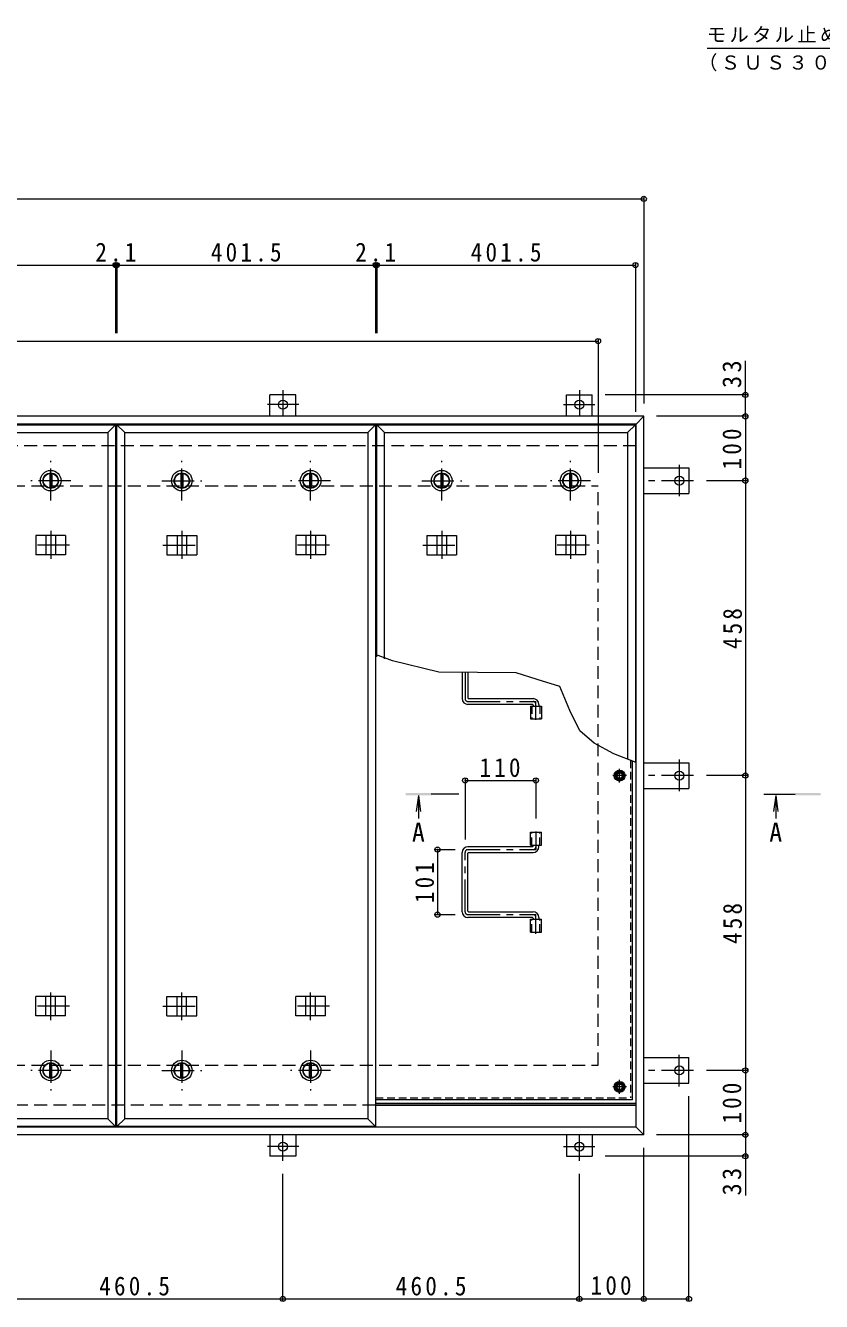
# Model space of a CAD drawing. Units: millimetres at full size, sheet at 1:10. Extents: x -2660 to 2752, y -1962 to 1834.
# Drawn here: x -1244 to -8, y -283 to 1698 of the extents above; entities that cross this region are included whole.
import ezdxf
from ezdxf.enums import TextEntityAlignment as Align

# ---------------------------------------------------------------- set-up
doc = ezdxf.new("R2010")
doc.units = ezdxf.units.MM
doc.header["$LTSCALE"] = 10
doc.header["$PDMODE"] = 32
doc.header["$PDSIZE"] = 8
for name, pattern in [('CHAIN1', [8, 5, -1, 1, -1]), ('DASHED1', [1.8, 1.2, -0.6]), ('DASHED2', [3, 2, -1])]:
    doc.linetypes.add(name, pattern=pattern)
for name, color, linetype, lineweight in [('0-1_躯体', 2, 'Continuous', 9), ('0-2_仕上', 3, 'Continuous', 9), ('0-3_建具', 4, 'Continuous', 9), ('0-5_寸法', 7, 'Continuous', 9), ('0-6_ハッチ', 6, 'Continuous', 9), ('0-7', 5, 'Continuous', 5), ('0-A', 3, 'CHAIN1', 9), ('0-B', 2, 'Continuous', 9), ('0-C', 2, 'Continuous', 9), ('0-E', 3, 'Continuous', 9), ('0-F', 7, 'Continuous', 9), ('D-5', 7, 'Continuous', 9)]:
    doc.layers.add(name, color=color, linetype=linetype, lineweight=lineweight)
doc.styles.add('ＭＳ ゴシック', font='')
doc.styles.get('ＭＳ ゴシック').set_extended_font_data('MS Gothic')

msp = doc.modelspace()

# ---------------------------------------------------------------- linework, layer by layer
at = {"layer": '0-1_躯体', "linetype": 'DASHED2'}
for p, q in [((-295.89, 1045.44), (-2313.89, 1045.44)), ((-2254.89, 983.44), (-354.89, 983.44)), ((-354.89, 83.44), (-354.89, 983.44)), ((-2254.89, 83.44), (-354.89, 83.44)), ((-700.52, 21.44), (-2313.89, 21.44))]:
    msp.add_line(p, q, dxfattribs=at)
at = {"layer": '0-1_躯体', "linetype": 'CHAIN1'}
for p, q in [((-1204.89, 960.44), (-1204.89, 1022.44)), ((-801.27, 960.44), (-801.27, 1022.44)), ((-397.64, 960.44), (-397.64, 1022.44)), ((-1173.89, 991.44), (-1235.89, 991.44)), ((-770.27, 991.44), (-832.27, 991.44)), ((-366.64, 991.44), (-428.64, 991.44))]:
    msp.add_line(p, q, dxfattribs=at)
at = {"layer": '0-1_躯体'}
for p, q in [((-1206.39, 1002.84), (-1206.39, 980.04)), ((-1203.39, 1002.84), (-1203.39, 980.04)), ((-802.77, 1002.84), (-802.77, 980.04)), ((-799.77, 1002.84), (-799.77, 980.04)), ((-399.14, 1002.84), (-399.14, 980.04)), ((-396.14, 1002.84), (-396.14, 980.04)), ((-295.89, 21.44), (-700.52, 21.44))]:
    msp.add_line(p, q, dxfattribs=at)
for centre, radius in [((-1204.89, 991.44), 16), ((-1204.89, 991.44), 12), ((-1204.89, 991.44), 11.5), ((-801.27, 991.44), 16), ((-801.27, 991.44), 12), ((-801.27, 991.44), 11.5), ((-397.64, 991.44), 16), ((-397.64, 991.44), 12), ((-397.64, 991.44), 11.5)]:
    msp.add_circle(centre, radius, dxfattribs=at)
at = {"layer": '0-2_仕上'}
for p, q in [((-1505.64, 1078.44), (-1104.14, 1078.44)), ((-1116.14, 1066.44), (-1104.14, 1078.44)), ((-1104.14, 1078.44), (-1104.14, -11.56)), ((-1102.02, 1078.44), (-1090.02, 1066.44)), ((-1102.02, 1078.44), (-700.52, 1078.44)), ((-1102.02, -11.56), (-1102.02, 1078.44)), ((-712.52, 1066.44), (-700.52, 1078.44)), ((-700.52, 1078.44), (-700.52, -11.56)), ((-698.39, 1078.44), (-686.39, 1066.44)), ((-698.39, 1078.44), (-296.89, 1078.44)), ((-698.39, 717.66), (-698.39, 1078.44)), ((-308.89, 1066.44), (-296.89, 1078.44)), ((-296.89, 1078.44), (-296.89, 554.21)), ((-1493.64, 1066.44), (-1116.14, 1066.44)), ((-1116.14, 1066.44), (-1116.14, 0.44)), ((-1090.02, 1066.44), (-712.52, 1066.44)), ((-1090.02, 0.44), (-1090.02, 1066.44)), ((-712.52, 1066.44), (-712.52, 0.44)), ((-686.39, 1066.44), (-308.89, 1066.44)), ((-686.39, 714.71), (-686.39, 1066.44)), ((-308.89, 1066.44), (-308.89, 558.86)), ((-460.04, 641.44), (-460.04, 621.44)), ((-460.04, 641.44), (-442.74, 641.44)), ((-442.74, 641.44), (-442.74, 621.44)), ((-460.04, 621.44), (-442.74, 621.44)), ((-460.04, 425.44), (-460.04, 445.44)), ((-460.04, 445.44), (-442.74, 445.44)), ((-442.74, 425.44), (-442.74, 445.44)), ((-460.04, 425.44), (-442.74, 425.44)), ((-460.04, 290.44), (-460.04, 310.44)), ((-460.04, 310.44), (-442.74, 310.44)), ((-442.74, 290.44), (-442.74, 310.44)), ((-460.04, 290.44), (-442.74, 290.44)), ((-1102.02, -11.56), (-1090.02, 0.44)), ((-1104.14, -11.56), (-1505.64, -11.56)), ((-700.52, -11.56), (-1102.02, -11.56))]:
    msp.add_line(p, q, dxfattribs=at)
at = {"layer": '0-2_仕上', "linetype": 'DASHED1'}
for p, q in [((-457.74, 641.44), (-457.74, 621.44)), ((-445.04, 641.44), (-445.04, 621.44)), ((-457.74, 425.44), (-457.74, 445.44)), ((-445.04, 425.44), (-445.04, 445.44)), ((-457.74, 290.44), (-457.74, 310.44)), ((-445.04, 290.44), (-445.04, 310.44))]:
    msp.add_line(p, q, dxfattribs=at)
at = {"layer": '0-2_仕上', "color": 4}
for p, q in [((-633.89, 502.6), (-637.16, 477.82)), ((-633.89, 502.6), (-633.89, 467)), ((-633.89, 502.6), (-630.63, 477.82)), ((-78.95, 502.6), (-82.21, 477.82)), ((-78.95, 502.6), (-75.68, 477.82)), ((-78.95, 502.6), (-78.95, 467))]:
    msp.add_line(p, q, dxfattribs=at)
at = {"layer": '0-2_仕上', "color": 4, "linetype": 'CHAIN1'}
for p, q in [((-570.89, 504.6), (-613.89, 504.6)), ((-97.58, 504.6), (-48.95, 504.6))]:
    msp.add_line(p, q, dxfattribs=at)
at = {"layer": '0-2_仕上'}
for points in [[(-1104.14, -11.56), (-1116.14, 0.44), (-1493.64, 0.44)], [(-700.52, -11.56), (-712.52, 0.44), (-1090.02, 0.44)]]:
    msp.add_lwpolyline(points, dxfattribs=at)
at = {"layer": '0-2_仕上', "color": 4}
for points in [[(-653.89, 502.6), (-653.89, 506.6), (-613.89, 502.6), (-613.89, 506.6)], [(-48.95, 502.6), (-48.95, 506.6), (-8.95, 502.6), (-8.95, 506.6)]]:
    msp.add_solid(points, dxfattribs=at)
at = {"layer": '0-3_建具', "color": 2}
for p, q in [((-283.89, 1091.44), (-2325.89, 1091.44)), ((-283.89, 1091.44), (-295.89, 1079.44)), ((-283.89, -24.56), (-283.89, 1091.44)), ((-295.89, 1079.44), (-2313.89, 1079.44)), ((-295.89, -12.56), (-295.89, 1079.44)), ((-295.89, 21.44), (-700.52, 21.44)), ((-295.89, -12.56), (-2313.89, -12.56)), ((-283.89, -24.56), (-295.89, -12.56)), ((-283.89, -24.56), (-2325.89, -24.56))]:
    msp.add_line(p, q, dxfattribs=at)
at = {"layer": '0-3_建具', "linetype": 'CHAIN1'}
for p, q in [((-1204.89, 913.56), (-1204.89, 870.32)), ((-1001.27, 913.56), (-1001.27, 870.32)), ((-801.27, 913.56), (-801.27, 870.32)), ((-597.64, 913.56), (-597.64, 870.32)), ((-397.64, 913.56), (-397.64, 870.32)), ((-1175.48, 891.44), (-1234.3, 891.44)), ((-1030.68, 891.44), (-971.86, 891.44)), ((-771.86, 891.44), (-830.68, 891.44)), ((-627.05, 891.44), (-568.23, 891.44)), ((-368.23, 891.44), (-427.05, 891.44)), ((-1204.89, 153.32), (-1204.89, 196.56)), ((-1001.27, 153.32), (-1001.27, 196.56)), ((-801.27, 153.32), (-801.27, 196.56)), ((-1175.48, 175.44), (-1234.3, 175.44)), ((-1030.68, 175.44), (-971.86, 175.44)), ((-771.86, 175.44), (-830.68, 175.44))]:
    msp.add_line(p, q, dxfattribs=at)
at = {"layer": '0-3_建具'}
for p, q in [((-1181.81, 906.44), (-1227.98, 906.44)), ((-1227.98, 906.44), (-1227.98, 876.44)), ((-1212.39, 906.44), (-1212.39, 876.44)), ((-1197.39, 906.44), (-1197.39, 876.44)), ((-1181.81, 906.44), (-1181.81, 876.44)), ((-1024.36, 906.44), (-1024.36, 876.44)), ((-1024.36, 906.44), (-978.18, 906.44)), ((-1008.77, 906.44), (-1008.77, 876.44)), ((-993.77, 906.44), (-993.77, 876.44)), ((-978.18, 906.44), (-978.18, 876.44)), ((-778.18, 906.44), (-824.36, 906.44)), ((-824.36, 906.44), (-824.36, 876.44)), ((-808.77, 906.44), (-808.77, 876.44)), ((-793.77, 906.44), (-793.77, 876.44)), ((-778.18, 906.44), (-778.18, 876.44)), ((-620.73, 906.44), (-620.73, 876.44)), ((-620.73, 906.44), (-574.56, 906.44)), ((-605.14, 906.44), (-605.14, 876.44)), ((-590.14, 906.44), (-590.14, 876.44)), ((-574.56, 906.44), (-574.56, 876.44)), ((-374.56, 906.44), (-420.73, 906.44)), ((-420.73, 906.44), (-420.73, 876.44)), ((-405.14, 906.44), (-405.14, 876.44)), ((-390.14, 906.44), (-390.14, 876.44)), ((-374.56, 906.44), (-374.56, 876.44)), ((-1181.81, 876.44), (-1227.98, 876.44)), ((-1024.36, 876.44), (-978.18, 876.44)), ((-778.18, 876.44), (-824.36, 876.44)), ((-620.73, 876.44), (-574.56, 876.44)), ((-374.56, 876.44), (-420.73, 876.44)), ((-1181.81, 190.44), (-1227.98, 190.44)), ((-1227.98, 160.44), (-1227.98, 190.44)), ((-1212.39, 160.44), (-1212.39, 190.44)), ((-1197.39, 160.44), (-1197.39, 190.44)), ((-1181.81, 160.44), (-1181.81, 190.44)), ((-1024.36, 160.44), (-1024.36, 190.44)), ((-1024.36, 190.44), (-978.18, 190.44)), ((-1008.77, 160.44), (-1008.77, 190.44)), ((-993.77, 160.44), (-993.77, 190.44)), ((-978.18, 160.44), (-978.18, 190.44)), ((-778.18, 190.44), (-824.36, 190.44)), ((-824.36, 160.44), (-824.36, 190.44)), ((-808.77, 160.44), (-808.77, 190.44)), ((-793.77, 160.44), (-793.77, 190.44)), ((-778.18, 160.44), (-778.18, 190.44)), ((-1181.81, 160.44), (-1227.98, 160.44)), ((-1024.36, 160.44), (-978.18, 160.44)), ((-778.18, 160.44), (-824.36, 160.44))]:
    msp.add_line(p, q, dxfattribs=at)
at = {"layer": '0-5_寸法'}
msp.add_line((-295.89, 553.82), (-330.44, 567.2), dxfattribs=at)
for points in [[(-481.93, 693.26), (-602.08, 693.98), (-674, 711.66), (-700.52, 721.23)], [(-414.41, 671.77), (-449.37, 682.46), (-481.93, 693.26)], [(-330.44, 567.2), (-360.67, 583.62), (-383.24, 602.86), (-398.59, 634.31), (-414.41, 671.77)]]:
    msp.add_lwpolyline(points, dxfattribs=at)
at = {"layer": '0-6_ハッチ'}
for p, q in [((-565.89, 693.76), (-565.89, 652.94)), ((-556.89, 693.71), (-556.89, 653.94)), ((-456.89, 643.94), (-556.89, 643.94)), ((-555.89, 652.94), (-455.89, 652.94)), ((-455.89, 642.94), (-455.89, 641.44)), ((-446.89, 643.94), (-446.89, 641.44)), ((-456.89, 422.94), (-556.89, 422.94)), ((-455.89, 423.94), (-455.89, 425.44)), ((-446.89, 422.94), (-446.89, 425.44)), ((-565.89, 321.94), (-565.89, 413.94)), ((-556.89, 322.94), (-556.89, 412.94)), ((-555.89, 413.94), (-455.89, 413.94)), ((-555.89, 321.94), (-455.89, 321.94)), ((-456.89, 312.94), (-556.89, 312.94)), ((-455.89, 311.94), (-455.89, 310.44)), ((-446.89, 312.94), (-446.89, 310.44)), ((-700.52, 24.44), (-295.89, 24.44)), ((-700.52, 21.44), (-295.89, 21.44))]:
    msp.add_line(p, q, dxfattribs=at)
at = {"layer": '0-6_ハッチ', "linetype": 'CHAIN1'}
for p, q in [((-561.39, 693.74), (-561.39, 652.95)), ((-556.88, 648.44), (-451.39, 648.44)), ((-451.39, 620.06), (-451.39, 648.44)), ((-451.39, 446.82), (-451.39, 418.44)), ((-556.88, 418.44), (-451.39, 418.44)), ((-561.39, 321.95), (-561.39, 413.93)), ((-556.88, 317.44), (-451.39, 317.44)), ((-451.39, 287.55), (-451.39, 317.44))]:
    msp.add_line(p, q, dxfattribs=at)
at = {"layer": '0-6_ハッチ'}
for centre, radius, start, end in [((-556.89, 652.94), 9, 180, 270), ((-555.89, 653.94), 1, 180, 270), ((-456.89, 642.94), 1, 0, 90), ((-455.89, 643.94), 9, 0, 90), ((-556.89, 413.94), 9, 90, 180), ((-456.89, 423.94), 1, 270, 0), ((-455.89, 422.94), 9, 270, 0), ((-555.89, 412.94), 1, 90, 180), ((-556.89, 321.94), 9, 180, 270), ((-555.89, 322.94), 1, 180, 270), ((-455.89, 312.94), 9, 0, 90), ((-456.89, 311.94), 1, 0, 90)]:
    msp.add_arc(centre, radius, start, end, dxfattribs=at)
at = {"layer": '0-6_ハッチ', "linetype": 'CHAIN1'}
for centre, radius, start, end in [((-556.88, 652.95), 4.51, 180, 270), ((-455.89, 643.94), 4.5, 360, 89.70431), ((-556.88, 413.93), 4.51, 90, 180), ((-455.89, 422.94), 4.5, 270.29569, 0), ((-556.88, 321.95), 4.51, 180, 270), ((-455.89, 312.94), 4.5, 0, 89.70431)]:
    msp.add_arc(centre, radius, start, end, dxfattribs=at)
at = {"layer": '0-7'}
for centre, radius in [((-321.39, 533.44), 5), ((-321.39, 533.44), 4.19), ((-321.39, 49.94), 5), ((-321.39, 49.94), 4.19)]:
    msp.add_circle(centre, radius, dxfattribs=at)
at = {"layer": '0-A', "linetype": 'DASHED1'}
for p in [(-304.59, 557.19), (-700.52, 33.14)]:
    msp.add_line(p, (-304.59, 33.14), dxfattribs=at)
at = {"layer": '0-A', "linetype": 'Continuous'}
for q in [(-301.39, 555.95), (-700.52, 29.94)]:
    msp.add_line((-301.39, 29.94), q, dxfattribs=at)
at = {"layer": '0-A'}
for p, q in [((-321.39, 522.76), (-321.39, 544.12)), ((-310.71, 533.44), (-332.07, 533.44)), ((-321.39, 39.26), (-321.39, 60.62)), ((-310.71, 49.94), (-332.07, 49.94))]:
    msp.add_line(p, q, dxfattribs=at)
at = {"layer": '0-B'}
for p, q in [((-328.89, 533.44), (-325.14, 539.94)), ((-325.14, 539.94), (-317.65, 539.94)), ((-313.89, 533.44), (-317.65, 539.94)), ((-328.89, 533.44), (-325.14, 526.94)), ((-325.14, 526.94), (-317.65, 526.94)), ((-313.89, 533.44), (-317.65, 526.94)), ((-328.89, 49.94), (-325.14, 56.44)), ((-328.89, 49.94), (-325.14, 43.44)), ((-325.14, 56.44), (-317.65, 56.44)), ((-325.14, 43.44), (-317.65, 43.44)), ((-313.89, 49.94), (-317.65, 56.44)), ((-313.89, 49.94), (-317.65, 43.44))]:
    msp.add_line(p, q, dxfattribs=at)
for centre, radius in [((-321.39, 533.44), 8.5), ((-321.39, 533.44), 6.5), ((-321.39, 49.94), 8.5), ((-321.39, 49.94), 6.5)]:
    msp.add_circle(centre, radius, dxfattribs=at)
at = {"layer": '0-C', "linetype": 'CHAIN1'}
for p, q in [((-1001.27, 960.44), (-1001.27, 1022.44)), ((-597.64, 960.44), (-597.64, 1022.44)), ((-1032.27, 991.44), (-970.27, 991.44)), ((-628.64, 991.44), (-566.64, 991.44)), ((-1204.89, 106.44), (-1204.89, 44.44)), ((-1001.27, 106.44), (-1001.27, 44.44)), ((-801.27, 106.44), (-801.27, 44.44)), ((-1173.89, 75.44), (-1235.89, 75.44)), ((-1032.27, 75.44), (-970.27, 75.44)), ((-770.27, 75.44), (-832.27, 75.44))]:
    msp.add_line(p, q, dxfattribs=at)
at = {"layer": '0-C'}
for p, q in [((-1002.77, 1002.84), (-1002.77, 980.04)), ((-999.77, 1002.84), (-999.77, 980.04)), ((-599.14, 1002.84), (-599.14, 980.04)), ((-596.14, 1002.84), (-596.14, 980.04)), ((-1206.39, 64.04), (-1206.39, 86.84)), ((-1203.39, 64.04), (-1203.39, 86.84)), ((-1002.77, 64.04), (-1002.77, 86.84)), ((-999.77, 64.04), (-999.77, 86.84)), ((-802.77, 64.04), (-802.77, 86.84)), ((-799.77, 64.04), (-799.77, 86.84))]:
    msp.add_line(p, q, dxfattribs=at)
for centre, radius in [((-1001.27, 991.44), 16), ((-1001.27, 991.44), 12), ((-1001.27, 991.44), 11.5), ((-597.64, 991.44), 16), ((-597.64, 991.44), 12), ((-597.64, 991.44), 11.5), ((-1204.89, 75.44), 16), ((-1204.89, 75.44), 12), ((-1204.89, 75.44), 11.5), ((-1001.27, 75.44), 16), ((-1001.27, 75.44), 12), ((-1001.27, 75.44), 11.5), ((-801.27, 75.44), 16), ((-801.27, 75.44), 12), ((-801.27, 75.44), 11.5)]:
    msp.add_circle(centre, radius, dxfattribs=at)
at = {"layer": '0-E', "linetype": 'CHAIN1'}
for p, q in [((-844.39, 1131.8), (-844.39, 1091.64)), ((-383.89, 1131.8), (-383.89, 1091.64)), ((-819.55, 1109.64), (-868.44, 1109.64)), ((-408.73, 1109.64), (-359.85, 1109.64)), ((-228.69, 1016.28), (-228.69, 967.39)), ((-206.53, 991.44), (-283.89, 991.44)), ((-228.69, 558.28), (-228.69, 509.39)), ((-206.53, 533.44), (-283.89, 533.44)), ((-228.69, 50.6), (-228.69, 99.49)), ((-206.53, 75.44), (-283.89, 75.44)), ((-844.39, -64.92), (-844.39, -24.76)), ((-383.89, -64.92), (-383.89, -24.76)), ((-819.55, -42.76), (-868.44, -42.76)), ((-408.73, -42.76), (-359.85, -42.76))]:
    msp.add_line(p, q, dxfattribs=at)
at = {"layer": '0-E'}
for p, q in [((-864.39, 1091.44), (-864.39, 1124.64)), ((-824.39, 1124.64), (-864.39, 1124.64)), ((-824.39, 1091.44), (-824.39, 1124.64)), ((-403.89, 1124.64), (-363.89, 1124.64)), ((-403.89, 1091.44), (-403.89, 1124.64)), ((-363.89, 1091.44), (-363.89, 1124.64)), ((-283.89, 1011.44), (-213.69, 1011.44)), ((-213.69, 1011.44), (-213.69, 971.44)), ((-283.89, 971.44), (-213.69, 971.44)), ((-283.89, 553.44), (-213.69, 553.44)), ((-213.69, 553.44), (-213.69, 513.44)), ((-283.89, 513.44), (-213.69, 513.44)), ((-283.89, 95.44), (-213.69, 95.44)), ((-213.69, 55.44), (-213.69, 95.44)), ((-283.89, 55.44), (-213.69, 55.44)), ((-864.39, -24.56), (-864.39, -57.76)), ((-824.39, -24.56), (-824.39, -57.76)), ((-403.89, -24.56), (-403.89, -57.76)), ((-363.89, -24.56), (-363.89, -57.76)), ((-824.39, -57.76), (-864.39, -57.76)), ((-403.89, -57.76), (-363.89, -57.76))]:
    msp.add_line(p, q, dxfattribs=at)
for centre in [(-844.39, 1109.64), (-383.89, 1109.64), (-228.69, 991.44), (-228.69, 533.44), (-228.69, 75.44), (-844.39, -42.76), (-383.89, -42.76)]:
    msp.add_circle(centre, 7, dxfattribs=at)
at = {"layer": '0-F'}
for p, q in [((-2325.89, 1429.15), (-283.89, 1429.15)), ((-283.89, 1432.15), (-283.89, 1111.44)), ((-1104.14, 1329.36), (-1104.14, 1220.68)), ((-1102.02, 1329.36), (-1102.02, 1220.68)), ((-700.52, 1329.36), (-700.52, 1220.68)), ((-698.39, 1329.36), (-698.39, 1220.68)), ((-296.89, 1329.36), (-296.89, 1098.44)), ((-1505.64, 1326.36), (-1104.14, 1326.36)), ((-1104.14, 1326.36), (-1102.02, 1326.36)), ((-1102.02, 1326.36), (-700.52, 1326.36)), ((-700.52, 1326.36), (-698.39, 1326.36)), ((-698.39, 1326.36), (-296.89, 1326.36)), ((-354.89, 1211.16), (-354.89, 1003.44)), ((-2254.89, 1208.16), (-354.89, 1208.16)), ((-126.12, 1124.64), (-126.12, 1177.8)), ((-123.12, 1124.64), (-343.89, 1124.64)), ((-126.12, 1091.44), (-126.12, 1124.64)), ((-123.12, 1091.44), (-263.89, 1091.44)), ((-126.12, 1091.44), (-126.12, 991.44)), ((-123.12, 991.44), (-186.53, 991.44)), ((-126.12, 991.44), (-126.12, 533.44)), ((-561.39, 528.87), (-561.39, 433.93)), ((-561.39, 525.87), (-451.39, 525.87)), ((-451.39, 528.87), (-451.39, 466.82)), ((-123.12, 533.44), (-186.53, 533.44)), ((-126.12, 533.44), (-126.12, 75.44)), ((-607.36, 418.44), (-576.88, 418.44)), ((-604.36, 418.44), (-604.36, 317.44)), ((-607.36, 317.44), (-576.88, 317.44)), ((-123.12, 75.44), (-186.53, 75.44)), ((-126.12, 75.44), (-126.12, -24.56)), ((-213.69, -282.39), (-213.69, 35.44)), ((-123.12, -24.56), (-263.89, -24.56)), ((-126.12, -24.56), (-126.12, -57.76)), ((-123.12, -57.76), (-343.89, -57.76)), ((-283.89, -282.39), (-283.89, -44.56)), ((-126.12, -57.76), (-126.12, -118.77)), ((-844.39, -282.39), (-844.39, -84.92)), ((-383.89, -282.39), (-383.89, -84.92)), ((-1304.89, -279.39), (-844.39, -279.39)), ((-844.39, -279.39), (-383.89, -279.39)), ((-383.89, -279.39), (-283.89, -279.39)), ((-283.89, -279.39), (-213.69, -279.39))]:
    msp.add_line(p, q, dxfattribs=at)
for p in [(-283.89, 1429.15), (-1104.14, 1326.36), (-1102.02, 1326.36), (-700.52, 1326.36), (-698.39, 1326.36), (-296.89, 1326.36), (-354.89, 1208.16), (-126.12, 1124.64), (-126.12, 1091.44), (-126.12, 991.44), (-126.12, 533.44), (-561.39, 525.87), (-451.39, 525.87), (-604.36, 418.44), (-604.36, 317.44), (-126.12, 75.44), (-126.12, -24.56), (-126.12, -57.76), (-844.39, -279.39), (-383.89, -279.39), (-283.89, -279.39), (-213.69, -279.39)]:
    msp.add_point(p, dxfattribs=at)
at = {"layer": 'D-5'}
msp.add_line((-185.47, 1662.96), (233.47, 1662.96), dxfattribs=at)

# ---------------------------------------------------------------- texts
at = {"layer": '0-5_寸法', "color": 2, "style": 'ＭＳ ゴシック'}
for p in [(-643.89, 421.91), (-88.95, 421.91)]:
    msp.add_text('A', height=29.33, dxfattribs=at).set_placement(p, align=Align.BOTTOM_LEFT)
at = {"layer": '0-F', "color": 2, "char_height": 29.33, "attachment_point": 7, "style": 'ＭＳ ゴシック'}
for s, insert in [('\\T1.27;\\W0.9;2.1', (-1135.58, 1331.36)), ('\\T1.28;\\W0.9;401.5', (-956.27, 1331.36)), ('\\T1.27;\\W0.9;2.1', (-731.96, 1331.36)), ('\\T1.28;\\W0.9;401.5', (-552.64, 1331.36)), ('\\T1.27;\\W0.9;110', (-538.89, 530.87)), ('\\T1.28;\\W0.9;460.5', (-1129.64, -274.39)), ('\\T1.28;\\W0.9;460.5', (-669.14, -274.39)), ('\\T1.27;\\W0.9;100', (-366.39, -273.39))]:
    msp.add_mtext(s, dxfattribs=dict(at, insert=insert))
at = {"layer": '0-F', "color": 2, "char_height": 29.33, "attachment_point": 7, "rotation": 90, "style": 'ＭＳ ゴシック'}
for s, insert in [('\\T1.27;\\W0.95;33', (-132.12, 1135.3)), ('\\T1.27;\\W0.9;100', (-132.12, 1008.94)), ('\\T1.27;\\W0.9;458', (-131.12, 729.94)), ('\\T1.27;\\W0.9;101', (-609.36, 335.44)), ('\\T1.27;\\W0.9;458', (-131.12, 271.94)), ('\\T1.27;\\W0.9;100', (-132.12, -7.06)), ('\\T1.27;\\W0.95;33', (-132.12, -118.77))]:
    msp.add_mtext(s, dxfattribs=dict(at, insert=insert))
at = {"layer": 'D-5', "char_height": 21.99, "attachment_point": 7, "style": 'ＭＳ ゴシック'}
for s, insert in [('\\T1.17;モルタル止め：ｔ＝１．０', (-185.87, 1671.96)), ('\\T1.17;（ＳＵＳ３０４）', (-199.43, 1627.05))]:
    msp.add_mtext(s, dxfattribs=dict(at, insert=insert))

doc.saveas('drawing.dxf')
